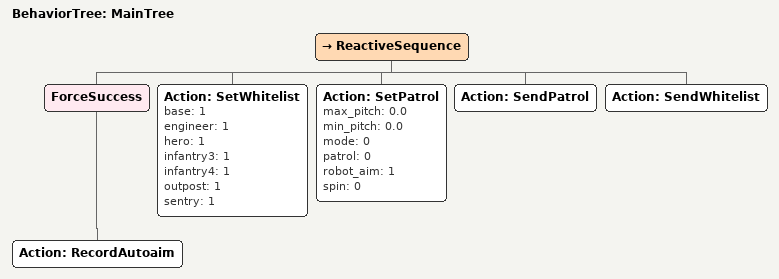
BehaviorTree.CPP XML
<?xml version="1.0"?>
<root main_tree_to_execute="MainTree">
    <BehaviorTree ID="MainTree">
        <ReactiveSequence>
            <ForceSuccess>
                <Action ID="RecordAutoaim"/>
            </ForceSuccess>
            <Action ID="SetWhitelist" base="1" engineer="1" hero="1" infantry3="1" infantry4="1" outpost="1" sentry="1"/>
            <Action ID="SetPatrol" max_pitch="0.0" min_pitch="0.0" mode="0" patrol="0" robot_aim="1" spin="0"/>
            <Action ID="SendPatrol"/>
            <Action ID="SendWhitelist"/>
        </ReactiveSequence>
    </BehaviorTree>
</root>
